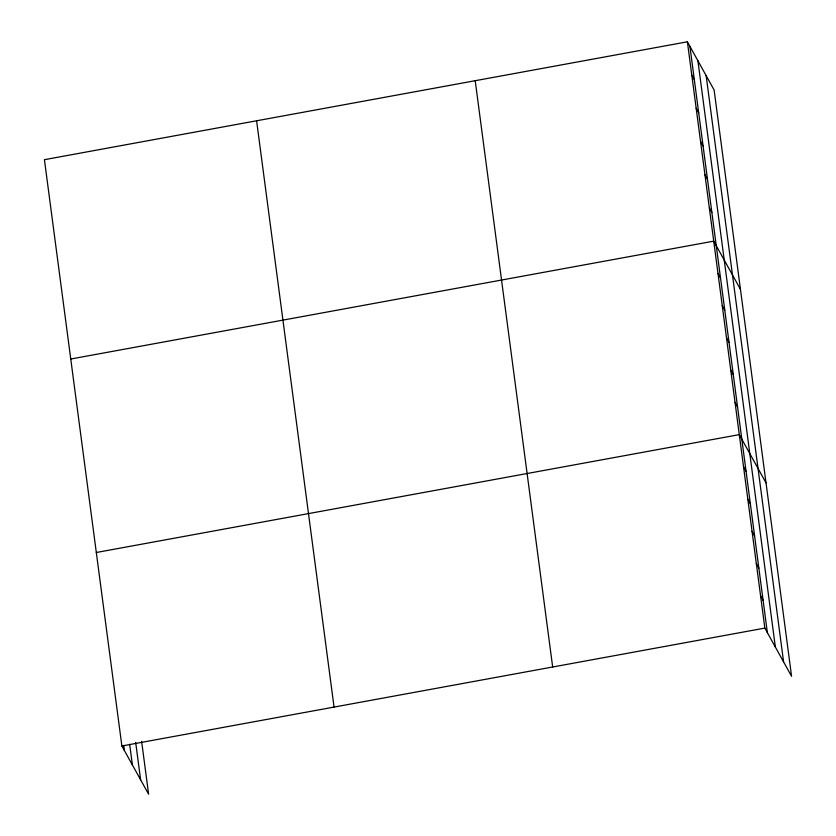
<?xml version="1.0" encoding="UTF-8"?>
<svg xmlns="http://www.w3.org/2000/svg" width="836" height="836" viewBox="0 0 836 836"><rect width="100%" height="100%" fill="white"/><g stroke="black" fill="none" stroke-linecap="round" stroke-linejoin="round"><path stroke-width="1.25" d="M687.391 41.8L764.846 628.097L791.577 676.314L714.122 90.016L687.391 41.8L44.423 159.686L121.878 745.984L148.609 794.2L141.618 741.313M70.757 359.02L713.735 241.144L740.456 289.36M96.318 552.502L739.285 434.626L766.016 482.842M121.878 745.984L764.846 628.097M691.78 75.021L694.308 79.577M696.169 108.252L698.697 112.797M700.558 141.472L703.086 146.028M704.947 174.693L707.475 179.249M709.346 207.924L711.864 212.469M717.988 273.393L720.517 277.939M722.252 305.631L724.77 310.187M726.515 337.88L729.034 342.436M730.768 370.129L733.297 374.685M735.032 402.377L737.551 406.933M743.549 466.864L746.078 471.42M747.812 499.113L750.331 503.669M752.066 531.362L754.594 535.918M756.329 563.61L758.858 568.167M760.593 595.859L763.111 600.405M706.138 75.606L783.593 661.913M697.903 60.767L775.359 647.064M689.919 46.356L767.375 632.653M475.214 80.705L552.669 667.003M256.6 120.781L334.055 707.078M135.672 742.389L140.615 779.789M129.664 744.312L132.391 764.94M123.718 745.378L124.397 750.54"/></g></svg>
